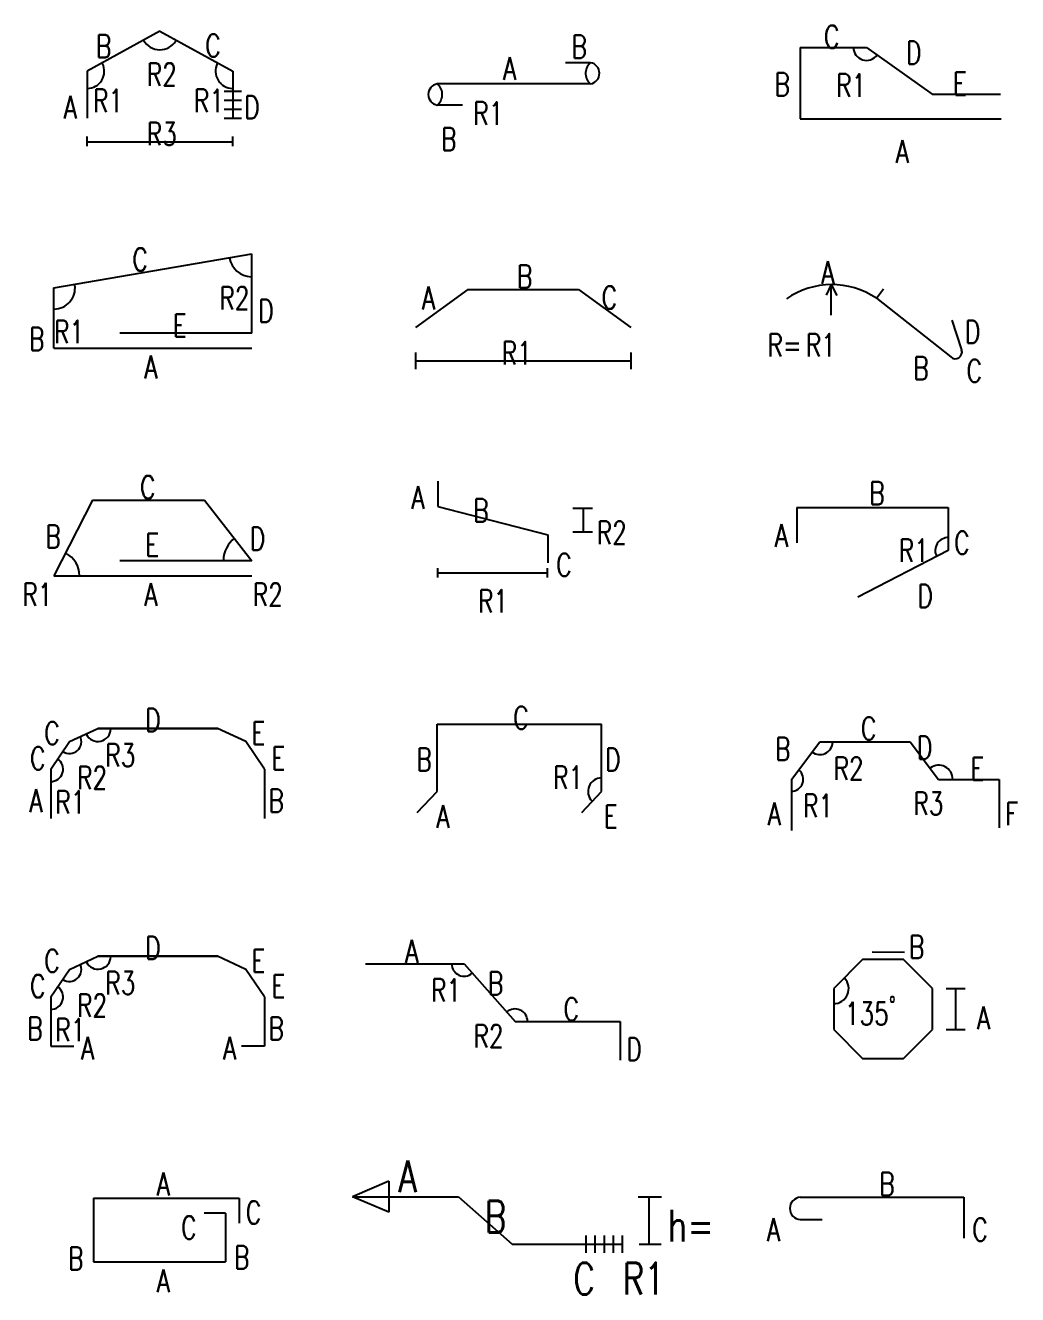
# Model space of a CAD drawing. Header units: millimetres. Extents: x -0.4 to 11.6, y -0.2 to 49.8.
# Drawn here: x 6.105 to 8.283, y 9.34 to 12.126 of the extents above; entities that cross this region are included whole.
import ezdxf
from ezdxf.enums import TextEntityAlignment as Align

# ---------------------------------------------------------------- set-up
doc = ezdxf.new("R2010")
doc.units = ezdxf.units.MM
for name, color, linetype in [('DIM', 7, 'Continuous'), ('SHOP', 2, 'Continuous'), ('TEXTSHOP', 3, 'Continuous')]:
    doc.layers.add(name, color=color, linetype=linetype)
doc.styles.add('ROMANS', font='romans.shx', dxfattribs={"width": 0.75, "bigfont": 'whgtxt.shx'})

# ---------------------------------------------------------------- blocks, each defined once
blk = doc.blocks.new('SSBAR_SHP_820')
at = {"color": 2}
blk.add_line((0.1444, 0.0192), (0.0975, 0.0192), dxfattribs=at)
at = {"layer": 'SHOP', "color": 2}
for p, q in [((-0.1456, 0.0523), (-0.1456, -0.0874)), ((-0.1456, 0.0523), (0.1743, 0.0523)), ((0.1743, 0.0523), (0.1743, -0.003)), ((0.1444, 0.0192), (0.1444, -0.0874)), ((-0.1456, -0.0874), (0.1444, -0.0874))]:
    blk.add_line(p, q, dxfattribs=at)
at = {"layer": 'TEXTSHOP', "color": 4, "style": 'ROMANS', "width": 0.75}
for p in [(0.0077, 0.0582), (0.0077, -0.1546)]:
    blk.add_attdef('A', text='', height=0.05, dxfattribs=at).set_placement(p, align=Align.CENTER)
for tag, p in [('C', (0.1887, -0.0043)), ('B', (0.163, -0.1028))]:
    blk.add_attdef(tag, p, '', height=0.05, dxfattribs=at)
for tag, p in [('C', (0.0804, -0.0376)), ('B', (-0.1678, -0.1052))]:
    blk.add_attdef(tag, text='', height=0.05, dxfattribs=at).set_placement(p, align=Align.RIGHT)
blk = doc.blocks.new('SSBAR_SHP_821')
at = {"color": 2}
for p, q in [((-0.1986, 0.0542), (-0.1362, 0.083)), ((0.1888, 0.0542), (0.1263, 0.083)), ((-0.2397, -0.0063), (-0.1986, 0.0542)), ((0.2298, -0.0063), (0.1888, 0.0542)), ((-0.2397, -0.0063), (-0.2397, -0.1144)), ((0.2298, -0.0063), (0.2298, -0.1144)), ((-0.2397, -0.1144), (-0.1891, -0.1144)), ((0.2298, -0.1144), (0.1792, -0.1144))]:
    blk.add_line(p, q, dxfattribs=at)
at = {"color": 40}
for centre, radius, start, end in [((-0.1986, 0.0542), 0.0263, 236.7321, 27.727), ((-0.1362, 0.083), 0.0284, 206.9454, 358.0458), ((-0.2397, -0.0063), 0.0272, 269.2251, 56.4076)]:
    blk.add_arc(centre, radius, start, end, dxfattribs=at)
at = {"layer": 'SHOP', "color": 2}
for p, q in [((-0.1362, 0.083), (0.1263, 0.083)), ((0.1263, 0.083), (-0.1362, 0.083))]:
    blk.add_line(p, q, dxfattribs=at)
at = {"layer": 'TEXTSHOP', "color": 4, "style": 'ROMANS', "width": 0.75}
blk.add_attdef('D', text='', height=0.05, dxfattribs=at).set_placement((-0.0153, 0.0766), align=Align.CENTER)
for tag, p in [('C', (-0.22, 0.0479)), ('C', (-0.2513, -0.0075)), ('B', (-0.2574, -0.1004)), ('A', (0.1679, -0.1437))]:
    blk.add_attdef(tag, text='', height=0.05, dxfattribs=at).set_placement(p, align=Align.RIGHT)
for tag, p in [('E', (0.201, 0.0479)), ('R3', (-0.1197, -0.0007)), ('E', (0.2451, -0.0075)), ('R2', (-0.1818, -0.0501)), ('R1', (-0.2296, -0.1036)), ('B', (0.2385, -0.1004)), ('A', (-0.173, -0.1437))]:
    blk.add_attdef(tag, p, '', height=0.05, dxfattribs=at)
blk = doc.blocks.new('SSBAR_SHP_822')
at = {"color": 2}
for p, q in [((-0.1986, 0.0542), (-0.1362, 0.083)), ((0.1888, 0.0542), (0.1263, 0.083)), ((-0.2397, -0.0063), (-0.1986, 0.0542)), ((0.2298, -0.0063), (0.1888, 0.0542)), ((-0.2397, -0.0063), (-0.2397, -0.1144)), ((0.2298, -0.0063), (0.2298, -0.1144))]:
    blk.add_line(p, q, dxfattribs=at)
at = {"color": 40}
for centre, radius, start, end in [((-0.1986, 0.0542), 0.0263, 236.7321, 27.727), ((-0.1362, 0.083), 0.0284, 206.9454, 358.0458), ((-0.2397, -0.0063), 0.0272, 269.2251, 56.4076)]:
    blk.add_arc(centre, radius, start, end, dxfattribs=at)
at = {"layer": 'SHOP', "color": 2}
for p, q in [((-0.1362, 0.083), (0.1263, 0.083)), ((0.1263, 0.083), (-0.1362, 0.083))]:
    blk.add_line(p, q, dxfattribs=at)
at = {"layer": 'TEXTSHOP', "color": 4, "style": 'ROMANS', "width": 0.75}
blk.add_attdef('D', text='', height=0.05, dxfattribs=at).set_placement((-0.0153, 0.0766), align=Align.CENTER)
for tag, p in [('C', (-0.22, 0.0479)), ('C', (-0.2513, -0.0075)), ('A', (-0.2574, -0.1004))]:
    blk.add_attdef(tag, text='', height=0.05, dxfattribs=at).set_placement(p, align=Align.RIGHT)
for tag, p in [('E', (0.201, 0.0479)), ('R3', (-0.1197, -0.0007)), ('E', (0.2451, -0.0075)), ('R2', (-0.1818, -0.0501)), ('R1', (-0.2296, -0.1036)), ('B', (0.2385, -0.1004))]:
    blk.add_attdef(tag, p, '', height=0.05, dxfattribs=at)
blk = doc.blocks.new('SSBAR_SHP_823')
at = {"color": 2}
for p, q in [((-0.1479, 0.0839), (0.0978, 0.0839)), ((0.0978, 0.0839), (0.2021, -0.0492)), ((0.2021, -0.0492), (-0.0879, -0.0492))]:
    blk.add_line(p, q, dxfattribs=at)
at = {"color": 7}
for centre, radius, start, end in [((0.2021, -0.0492), 0.0628, 127.4363, 178.8847), ((-0.2329, -0.0819), 0.0564, 0.3727, 61.9648)]:
    blk.add_arc(centre, radius, start, end, dxfattribs=at)
at = {"layer": 'SHOP', "color": 2}
for p, q in [((-0.1479, 0.0839), (-0.2329, -0.0819)), ((-0.2329, -0.0819), (0.2018, -0.0819))]:
    blk.add_line(p, q, dxfattribs=at)
at = {"layer": 'TEXTSHOP', "color": 4, "style": 'ROMANS', "width": 0.75}
for tag, p in [('C', (-0.0266, 0.0876)), ('E', (-0.0167, -0.0391)), ('A', (-0.0198, -0.1481))]:
    blk.add_attdef(tag, text='', height=0.05, dxfattribs=at).set_placement(p, align=Align.CENTER)
for tag, p in [('B', (-0.2175, -0.0206)), ('R1', (-0.2359, -0.1481))]:
    blk.add_attdef(tag, text='', height=0.05, dxfattribs=at).set_placement(p, align=Align.RIGHT)
for tag, p in [('D', (0.1975, -0.0254)), ('R2', (0.204, -0.1481))]:
    blk.add_attdef(tag, p, '', height=0.05, dxfattribs=at)
blk = doc.blocks.new('SSBAR_SHP_824')
at = {"color": 2}
for p, q in [((-0.2329, 0.0503), (0.2021, 0.1249)), ((0.2021, -0.0492), (0.2021, 0.1249)), ((-0.2329, -0.0819), (-0.2329, 0.0503)), ((0.2021, -0.0492), (-0.0879, -0.0492))]:
    blk.add_line(p, q, dxfattribs=at)
at = {"color": 7}
for centre, radius, start, end in [((0.2021, 0.1249), 0.0502, 190.596, 267.7062), ((-0.2329, 0.0503), 0.0466, 270.9435, 7.0503)]:
    blk.add_arc(centre, radius, start, end, dxfattribs=at)
at = {"layer": 'SHOP', "color": 2}
blk.add_line((-0.2329, -0.0819), (0.2018, -0.0819), dxfattribs=at)
at = {"layer": 'TEXTSHOP', "color": 4, "style": 'ROMANS', "width": 0.75}
for tag, p in [('C', (-0.0266, 0.0876)), ('R2', (0.1966, 0.0025)), ('B', (-0.2535, -0.0871))]:
    blk.add_attdef(tag, text='', height=0.05, dxfattribs=at).set_placement(p, align=Align.RIGHT)
for tag, p in [('D', (0.2161, -0.0254)), ('R1', (-0.2322, -0.0713))]:
    blk.add_attdef(tag, p, '', height=0.05, dxfattribs=at)
for tag, p in [('E', (0.0436, -0.0576)), ('A', (-0.0198, -0.1484))]:
    blk.add_attdef(tag, text='', height=0.05, dxfattribs=at).set_placement(p, align=Align.CENTER)
blk = doc.blocks.new('SSBAR_SHP_825')
at = {"color": 40}
for p, q in [((0.1409, -0.0179), (0.1792, -0.0179)), ((0.1409, -0.0379), (0.1792, -0.0379)), ((0.1409, -0.0579), (0.1792, -0.0579)), ((0.1409, -0.077), (0.1792, -0.077)), ((-0.16, -0.139), (-0.16, -0.1177)), ((-0.16, -0.1291), (0.16, -0.1291)), ((0.16, -0.139), (0.16, -0.1177))]:
    blk.add_line(p, q, dxfattribs=at)
at = {"color": 7}
for centre, start, end in [((-0.16, 0.0257), 270.9664, 26.3698), ((0.16, 0.0257), 153.6302, 269.0336)]:
    blk.add_arc(centre, 0.0379, start, end, dxfattribs=at)
at = {"layer": 'DIM', "color": 7}
blk.add_arc((0, 0.1138), 0.0409, 209.1736, 328.742, dxfattribs=at)
at = {"layer": 'SHOP', "color": 2}
for p, q in [((0, 0.1138), (-0.16, 0.0257)), ((0, 0.1138), (0.16, 0.0257)), ((-0.16, 0.0257), (-0.16, -0.077)), ((0.16, 0.0257), (0.16, -0.077))]:
    blk.add_line(p, q, dxfattribs=at)
at = {"layer": 'TEXTSHOP', "color": 4, "style": 'ROMANS', "width": 0.75}
for tag, p in [('B', (-0.1065, 0.0556)), ('R1', (0.1406, -0.0638)), ('A', (-0.182, -0.0783))]:
    blk.add_attdef(tag, text='', height=0.05, dxfattribs=at).set_placement(p, align=Align.RIGHT)
for tag, p in [('C', (0.0998, 0.057)), ('D', (0.1852, -0.032)), ('R1', (-0.1467, -0.0638))]:
    blk.add_attdef(tag, p, '', height=0.05, dxfattribs=at)
for tag, p in [('R2', (0.0042, -0.0063)), ('R3', (0.0042, -0.1368))]:
    blk.add_attdef(tag, text='', height=0.05, dxfattribs=at).set_placement(p, align=Align.CENTER)
at = {"layer": 'TEXTSHOP', "color": 30, "true_color": 0xf8991e, "style": 'ROMANS', "width": 0.75}
blk.add_attdef('COUPLER1', text='', height=0.05, dxfattribs=at).set_placement((0.1829, -0.0731), align=Align.MIDDLE_LEFT)
blk = doc.blocks.new('SSBAR_SHP_920')
at = {"color": 40}
for p, q in [((-0.297, 0.0894), (-0.377, 0.0553)), ((-0.297, 0.0894), (-0.297, 0.0212)), ((-0.377, 0.0553), (-0.1441, 0.0553)), ((-0.297, 0.0212), (-0.377, 0.0553)), ((-0.1441, 0.0553), (-0.0264, -0.0488)), ((0.2504, 0.0553), (0.3017, 0.0553)), ((0.2747, -0.0488), (0.2747, 0.0553)), ((-0.0264, -0.0488), (0.2153, -0.0488)), ((0.1353, -0.0297), (0.1353, -0.068)), ((0.1553, -0.0297), (0.1553, -0.068)), ((0.1753, -0.0297), (0.1753, -0.068)), ((0.1953, -0.0297), (0.1953, -0.068)), ((0.2153, -0.0297), (0.2153, -0.068)), ((0.2522, -0.0488), (0.3009, -0.0488))]:
    blk.add_line(p, q, dxfattribs=at)
at = {"layer": 'TEXTSHOP', "color": 4, "style": 'ROMANS', "width": 0.75}
blk.add_text('h=', height=0.07, dxfattribs=at).set_placement((0.3152, -0.0433))
for tag, p in [('A', (-0.2759, 0.0649)), ('B', (-0.0868, -0.0235)), ('R1', (0.2163, -0.1597))]:
    blk.add_attdef(tag, p, '', height=0.07, dxfattribs=at)
blk.add_attdef('C', text='', height=0.07, dxfattribs=at).set_placement((0.155, -0.1597), align=Align.RIGHT)
blk = doc.blocks.new('SSBAR_SHP_921')
at = {"color": 40}
blk.add_line((0.2106, -0.0598), (0.2106, -0.1452), dxfattribs=at)
at = {"layer": 'DIM', "color": 7}
for centre, start, end in [((-0.1322, 0.0664), 180, 311.6518), ((-0.02, -0.0598), 0, 131.6518)]:
    blk.add_arc(centre, 0.0272, start, end, dxfattribs=at)
at = {"layer": 'SHOP', "color": 2}
for p, q in [((-0.3486, 0.0664), (-0.1322, 0.0664)), ((-0.1322, 0.0664), (-0.02, -0.0598)), ((-0.02, -0.0598), (0.2106, -0.0598))]:
    blk.add_line(p, q, dxfattribs=at)
at = {"layer": 'TEXTSHOP', "color": 4, "style": 'ROMANS', "width": 0.75}
for tag, p in [('A', (-0.2468, 0.0689)), ('C', (0.1033, -0.0581))]:
    blk.add_attdef(tag, text='', height=0.05, dxfattribs=at).set_placement(p, align=Align.CENTER)
for tag, p in [('R1', (-0.1385, -0.0166)), ('R2', (-0.0454, -0.1172))]:
    blk.add_attdef(tag, text='', height=0.05, dxfattribs=at).set_placement(p, align=Align.RIGHT)
for tag, p in [('B', (-0.0797, -0.0013)), ('D', (0.2244, -0.1461))]:
    blk.add_attdef(tag, p, '', height=0.05, dxfattribs=at)
blk = doc.blocks.new('SSBAR_SHP_922')
at = {"color": 2}
for p, q in [((-0.2351, -0.1015), (-0.1914, -0.0551)), ((0.1262, -0.1015), (0.17, -0.0551))]:
    blk.add_line(p, q, dxfattribs=at)
blk.add_arc((0.17, -0.0551), 0.0298, 90.8143, 224.4662, dxfattribs=at)
at = {"layer": 'SHOP', "color": 2}
for p, q in [((-0.1914, -0.0551), (-0.1914, 0.0925)), ((-0.1914, 0.0925), (0.17, 0.0925)), ((0.17, -0.0551), (0.17, 0.0925))]:
    blk.add_line(p, q, dxfattribs=at)
at = {"layer": 'TEXTSHOP', "color": 4, "style": 'ROMANS', "width": 0.75}
blk.add_attdef('C', text='', height=0.05, dxfattribs=at).set_placement((-0.0071, 0.0816), align=Align.CENTER)
for tag, p in [('B', (-0.203, -0.01)), ('R1', (0.1294, -0.0494))]:
    blk.add_attdef(tag, text='', height=0.05, dxfattribs=at).set_placement(p, align=Align.RIGHT)
for tag, p in [('D', (0.1778, -0.01)), ('A', (-0.1927, -0.1352)), ('E', (0.1748, -0.1352))]:
    blk.add_attdef(tag, p, '', height=0.05, dxfattribs=at)
blk = doc.blocks.new('SSBAR_SHP_923')
at = {"color": 2}
for p, q in [((-0.1894, 0.1261), (-0.1894, 0.0702)), ((-0.1894, 0.0702), (0.0516, 0.008)), ((0.0516, 0.008), (0.0516, -0.0534))]:
    blk.add_line(p, q, dxfattribs=at)
at = {"color": 40}
for p, q in [((0.1064, 0.0668), (0.1498, 0.0668)), ((0.1295, 0.0668), (0.1295, 0.0148)), ((0.1064, 0.0148), (0.1498, 0.0148)), ((-0.1906, -0.0649), (-0.1906, -0.0856)), ((0.0504, -0.0757), (-0.1906, -0.0757)), ((0.0504, -0.0649), (0.0504, -0.0856))]:
    blk.add_line(p, q, dxfattribs=at)
at = {"layer": 'TEXTSHOP', "color": 4, "style": 'ROMANS', "width": 0.75}
blk.add_attdef('A', text='', height=0.05, dxfattribs=at).set_placement((-0.2185, 0.0651), align=Align.RIGHT)
for tag, p in [('B', (-0.1119, 0.0368)), ('R2', (0.1594, -0.0121)), ('C', (0.0705, -0.0827))]:
    blk.add_attdef(tag, p, '', height=0.05, dxfattribs=at)
blk.add_attdef('R1', text='', height=0.05, dxfattribs=at).set_placement((-0.0683, -0.1626), align=Align.CENTER)
blk = doc.blocks.new('SSBAR_SHP_924')
for p, q in [((-0.2384, -0.0917), (-0.2384, -0.1285)), ((-0.2384, -0.1101), (0.2338, -0.1101)), ((0.2338, -0.0917), (0.2338, -0.1285))]:
    blk.add_line(p, q)
at = {"layer": 'SHOP', "color": 2}
for p, q in [((-0.1238, 0.0466), (-0.2384, -0.037)), ((-0.1238, 0.0466), (0.1192, 0.0466)), ((0.1192, 0.0466), (0.2338, -0.037))]:
    blk.add_line(p, q, dxfattribs=at)
at = {"layer": 'TEXTSHOP', "color": 4, "style": 'ROMANS', "width": 0.75}
for tag, p in [('B', (0.0011, 0.0503)), ('R1', (-0.0164, -0.1177))]:
    blk.add_attdef(tag, text='', height=0.05, dxfattribs=at).set_placement(p, align=Align.CENTER)
blk.add_attdef('A', text='', height=0.05, dxfattribs=at).set_placement((-0.1954, 0.003), align=Align.RIGHT)
blk.add_attdef('C', (0.1702, 0.004), '', height=0.05, dxfattribs=at)
blk = doc.blocks.new('SSBAR_SHP_925')
at = {"color": 7}
for centre, start, end in [((0.1653, 0.0212), 128.463, 226.4092), ((-0.2107, -0.0253), 308.463, 46.4092)]:
    blk.add_arc(centre, 0.0306, start, end, dxfattribs=at)
at = {"color": 2}
for centre, start, end in [((0.1417, 0.0212), 279.6451, 80.3549), ((-0.1871, -0.0253), 99.6451, 260.3549)]:
    blk.add_arc(centre, 0.0236, start, end, dxfattribs=at)
at = {"layer": 'SHOP', "color": 2}
for p, q in [((0.1457, 0.0445), (0.0903, 0.0445)), ((0.1457, -0.002), (-0.1911, -0.002)), ((-0.1358, -0.0486), (-0.1911, -0.0486))]:
    blk.add_line(p, q, dxfattribs=at)
at = {"layer": 'TEXTSHOP', "color": 4, "style": 'ROMANS', "width": 0.75}
for tag, p in [('B', (0.1207, 0.0546)), ('A', (-0.0318, 0.0069)), ('B', (-0.1656, -0.1482))]:
    blk.add_attdef(tag, text='', height=0.05, dxfattribs=at).set_placement(p, align=Align.CENTER)
blk.add_attdef('R1', (-0.1118, -0.0917), '', height=0.05, dxfattribs=at)
blk = doc.blocks.new('SSBAR_SHP_1020')
at = {"color": 2}
blk.add_line((0.1653, 0.054), (0.1653, -0.0356), dxfattribs=at)
at = {"color": 50}
blk.add_arc((-0.1922, 0.0294), 0.0246, 93.999, 266.001, dxfattribs=at)
at = {"layer": 'SHOP', "color": 2}
for p, q in [((-0.194, 0.054), (0.1653, 0.054)), ((-0.194, 0.0049), (-0.1455, 0.0049))]:
    blk.add_line(p, q, dxfattribs=at)
at = {"layer": 'TEXTSHOP', "color": 4, "style": 'ROMANS', "width": 0.75}
blk.add_attdef('B', text='', height=0.05, dxfattribs=at).set_placement((-0.0034, 0.0581), align=Align.CENTER)
blk.add_attdef('A', text='', height=0.05, dxfattribs=at).set_placement((-0.2381, -0.042), align=Align.RIGHT)
blk.add_attdef('C', (0.1841, -0.042), '', height=0.05, dxfattribs=at)
blk = doc.blocks.new('SSBAR_SHP_1021')
at = {"color": 40}
for p, q in [((-0.0363, 0.0924), (0.0347, 0.0923)), ((-0.0569, 0.0756), (-0.1205, 0.0121)), ((0.033, 0.0756), (-0.0569, 0.0756)), ((0.0965, 0.0121), (0.033, 0.0756)), ((-0.1205, 0.0121), (-0.1205, -0.0778)), ((0.0965, -0.0778), (0.0965, 0.0121)), ((0.1263, 0.0121), (0.1686, 0.0121)), ((0.1479, -0.0778), (0.1479, 0.0121)), ((-0.1205, -0.0778), (-0.0569, -0.1414)), ((0.0329, -0.1414), (0.0965, -0.0778)), ((0.1263, -0.0778), (0.1686, -0.0778)), ((-0.0569, -0.1414), (0.0329, -0.1414))]:
    blk.add_line(p, q, dxfattribs=at)
blk.add_arc((-0.1205, 0.0121), 0.0331, 269.8263, 43.8624, dxfattribs=at)
at = {"layer": 'TEXTSHOP', "color": 4, "style": 'ROMANS', "width": 0.75}
blk.add_text('135˚ ', height=0.05, dxfattribs=at).set_placement((-0.0959, -0.0678))
for tag, p in [('B', (0.0449, 0.0786)), ('A', (0.1941, -0.0773))]:
    blk.add_attdef(tag, p, '', height=0.05, dxfattribs=at)
blk = doc.blocks.new('SSBAR_SHP_1022')
at = {"color": 2}
for p, q in [((-0.2134, -0.0286), (-0.151, 0.054)), ((0.0475, 0.054), (0.11, -0.0286)), ((0.11, -0.0286), (0.243, -0.0286)), ((0.243, -0.0286), (0.243, -0.1348))]:
    blk.add_line(p, q, dxfattribs=at)
at = {"color": 40}
for centre, radius, start, end in [((-0.151, 0.054), 0.0284, 232.594, 358.0458), ((0.11, -0.0286), 0.0311, 0, 125.6632), ((-0.2134, -0.0286), 0.0261, 269.7628, 49.9065)]:
    blk.add_arc(centre, radius, start, end, dxfattribs=at)
at = {"layer": 'SHOP', "color": 2}
for p, q in [((-0.151, 0.054), (0.0475, 0.054)), ((-0.2134, -0.0286), (-0.2134, -0.1411))]:
    blk.add_line(p, q, dxfattribs=at)
at = {"layer": 'TEXTSHOP', "color": 4, "style": 'ROMANS', "width": 0.75}
blk.add_attdef('C', text='', height=0.05, dxfattribs=at).set_placement((-0.0437, 0.0581), align=Align.CENTER)
for tag, p in [('B', (-0.2154, 0.0132)), ('A', (-0.2361, -0.1294)), ('R3', (0.1205, -0.1065))]:
    blk.add_attdef(tag, text='', height=0.05, dxfattribs=at).set_placement(p, align=Align.RIGHT)
for tag, p in [('D', (0.0625, 0.016)), ('R2', (-0.1206, -0.0297)), ('E', (0.1799, -0.0305)), ('R1', (-0.1875, -0.1113)), ('F', (0.2561, -0.1294))]:
    blk.add_attdef(tag, p, '', height=0.05, dxfattribs=at)
blk = doc.blocks.new('SSBAR_SHP_1023')
at = {"color": 7}
blk.add_arc((0.131, -0.0264), 0.0285, 87.7359, 207.6265, dxfattribs=at)
at = {"layer": 'SHOP', "color": 2}
for p, q in [((-0.2017, 0.0684), (0.131, 0.0684)), ((-0.2017, 0.0684), (-0.2017, -0.0096)), ((0.131, 0.0684), (0.131, -0.0264)), ((0.131, -0.0264), (-0.0671, -0.129))]:
    blk.add_line(p, q, dxfattribs=at)
at = {"layer": 'TEXTSHOP', "color": 4, "style": 'ROMANS', "width": 0.75}
blk.add_attdef('B', text='', height=0.05, dxfattribs=at).set_placement((-0.0252, 0.0746), align=Align.CENTER)
for tag, p in [('A', (-0.2206, -0.0182)), ('R1', (0.0884, -0.0511))]:
    blk.add_attdef(tag, text='', height=0.05, dxfattribs=at).set_placement(p, align=Align.RIGHT)
for tag, p in [('C', (0.1442, -0.0342)), ('D', (0.0636, -0.1512))]:
    blk.add_attdef(tag, p, '', height=0.05, dxfattribs=at)
blk = doc.blocks.new('SSBAR_SHP_1024')
at = {"color": 2}
for p, q in [((-0.0268, 0.0274), (-0.0109, 0.0482)), ((-0.0268, 0.0274), (0.1366, -0.1015)), ((0.1388, -0.0207), (0.1605, -0.086))]:
    blk.add_line(p, q, dxfattribs=at)
blk.add_arc((0.1466, -0.0907), 0.0147, 227.0698, 18.6052, dxfattribs=at)
at = {"layer": 'DIM', "color": 7}
for p, q in [((-0.1257, 0.0573), (-0.137, 0.0343)), ((-0.1257, -0.0097), (-0.1257, 0.0573)), ((-0.1257, 0.0573), (-0.1136, 0.0336))]:
    blk.add_line(p, q, dxfattribs=at)
at = {"layer": 'SHOP', "color": 2}
blk.add_arc((-0.1243, -0.1167), 0.174, 55.9211, 125.0142, dxfattribs=at)
at = {"layer": 'TEXTSHOP', "color": 4, "style": 'ROMANS', "width": 0.75}
blk.add_text('R=', height=0.05, dxfattribs=at).set_placement((-0.2658, -0.1004))
blk.add_attdef('A', text='', height=0.05, dxfattribs=at).set_placement((-0.133, 0.0588), align=Align.CENTER)
for tag, p in [('D', (0.1678, -0.0712)), ('R1', (-0.1815, -0.1004)), ('C', (0.1715, -0.1569))]:
    blk.add_attdef(tag, p, '', height=0.05, dxfattribs=at)
blk.add_attdef('B', text='', height=0.05, dxfattribs=at).set_placement((0.0883, -0.1511), align=Align.RIGHT)
blk = doc.blocks.new('SSBAR_SHP_1025')
at = {"color": 2}
for p, q in [((0.0956, -0.0245), (0.2461, -0.0245)), ((-0.1944, -0.0785), (0.2476, -0.0785))]:
    blk.add_line(p, q, dxfattribs=at)
blk.add_arc((-0.0485, 0.0781), 0.0286, 180.4574, 324.3011, dxfattribs=at)
at = {"layer": 'SHOP', "color": 2}
for p, q in [((-0.1944, 0.0781), (-0.1944, -0.0785)), ((-0.1944, 0.0781), (-0.0485, 0.0781)), ((-0.0485, 0.0781), (0.0956, -0.0245))]:
    blk.add_line(p, q, dxfattribs=at)
at = {"layer": 'TEXTSHOP', "color": 4, "style": 'ROMANS', "width": 0.75}
for tag, p in [('C', (-0.1248, 0.0763)), ('R1', (-0.0819, -0.0303)), ('A', (0.0305, -0.1757))]:
    blk.add_attdef(tag, text='', height=0.05, dxfattribs=at).set_placement(p, align=Align.CENTER)
for tag, p in [('D', (0.0385, 0.0414)), ('E', (0.1413, -0.0266))]:
    blk.add_attdef(tag, p, '', height=0.05, dxfattribs=at)
blk.add_attdef('B', text='', height=0.05, dxfattribs=at).set_placement((-0.2166, -0.0281), align=Align.RIGHT)

msp = doc.modelspace()

# ---------------------------------------------------------------- block references
for name, p, values in [('SSBAR_SHP_1025', (8, 12), {'A': 'A', 'D': 'D', 'B': 'B', 'C': 'C', 'E': 'E', 'R1': 'R1'}), ('SSBAR_SHP_824', (6.4, 11.5), {'A': 'A', 'D': 'D', 'B': 'B', 'C': 'C', 'E': 'E', 'R1': 'R1', 'R2': 'R2'}), ('SSBAR_SHP_924', (7.2, 11.5), {'C': 'C', 'B': 'B', 'R1': 'R1', 'A': 'A'}), ('SSBAR_SHP_1024', (8, 11.5), {'A': 'A', 'B': 'B', 'C': 'C', 'D': 'D', 'R1': 'R1'}), ('SSBAR_SHP_823', (6.4, 11), {'A': 'A', 'D': 'D', 'B': 'B', 'C': 'C', 'E': 'E', 'R1': 'R1', 'R2': 'R2'}), ('SSBAR_SHP_923', (7.2, 11), {'C': 'C', 'A': 'A', 'B': 'B', 'R2': 'R2', 'R1': 'R1'}), ('SSBAR_SHP_1023', (8, 11), {'A': 'A', 'B': 'B', 'R1': 'R1', 'C': 'C', 'D': 'D'}), ('SSBAR_SHP_922', (7.2, 10.5), {'C': 'C', 'B': 'B', 'R1': 'R1', 'E': 'E', 'A': 'A', 'D': 'D'}), ('SSBAR_SHP_1022', (8, 10.5), {'A': 'A', 'C': 'C', 'B': 'B', 'E': 'E', 'D': 'D', 'R1': 'R1', 'R2': 'R2', 'F': 'F', 'R3': 'R3'}), ('SSBAR_SHP_921', (7.2, 10), {'C': 'C', 'R2': 'R2', 'B': 'B', 'A': 'A', 'R1': 'R1', 'D': 'D'}), ('SSBAR_SHP_1021', (8, 10), {'B': 'B', 'A': 'A'}), ('SSBAR_SHP_920', (7.2, 9.5), {'C': 'C', 'A': 'A', 'B': 'B', 'R1': 'R1'}), ('SSBAR_SHP_1020', (8, 9.5), {'B': 'B', 'A': 'A', 'C': 'C'})]:
    msp.add_blockref(name, p).add_auto_attribs(values)
ref = msp.add_blockref('SSBAR_SHP_825', (6.4, 12))
ref.add_attrib('A', 'A', dxfattribs={"layer": 'TEXTSHOP', "color": 4, "height": 0.05, "style": 'ROMANS', "width": 0.75}).set_placement((6.218, 11.9217), align=Align.RIGHT)
ref.add_attrib('C', 'C', (6.4998, 12.057), dxfattribs={"layer": 'TEXTSHOP', "color": 4, "height": 0.05, "style": 'ROMANS', "width": 0.75})
ref.add_attrib('R2', 'R2', dxfattribs={"layer": 'TEXTSHOP', "color": 4, "height": 0.05, "style": 'ROMANS', "width": 0.75}).set_placement((6.4042, 11.9937), align=Align.CENTER)
ref.add_attrib('B', 'B', dxfattribs={"layer": 'TEXTSHOP', "color": 4, "height": 0.05, "style": 'ROMANS', "width": 0.75}).set_placement((6.2935, 12.0556), align=Align.RIGHT)
ref.add_attrib('D', 'D', (6.5852, 11.9217), dxfattribs={"layer": 'TEXTSHOP', "color": 4, "height": 0.05, "style": 'ROMANS', "width": 0.75})
ref.add_attrib('R3', 'R3', dxfattribs={"layer": 'TEXTSHOP', "color": 4, "height": 0.05, "style": 'ROMANS', "width": 0.75}).set_placement((6.4042, 11.8632), align=Align.CENTER)
ref.add_attrib('R1', 'R1', (6.2533, 11.9362), dxfattribs={"layer": 'TEXTSHOP', "color": 4, "height": 0.05, "style": 'ROMANS', "width": 0.75})
ref.add_attrib('R1', 'R1', dxfattribs={"layer": 'TEXTSHOP', "color": 4, "height": 0.05, "style": 'ROMANS', "width": 0.75}).set_placement((6.5406, 11.9362), align=Align.RIGHT)
ref = msp.add_blockref('SSBAR_SHP_925', (7.2, 12))
ref.add_attrib('A', 'A', dxfattribs={"layer": 'TEXTSHOP', "color": 4, "height": 0.05, "style": 'ROMANS', "width": 0.75}).set_placement((7.1682, 12.0069), align=Align.CENTER)
ref.add_attrib('R1', 'R1', (7.0882, 11.9083), dxfattribs={"layer": 'TEXTSHOP', "color": 4, "height": 0.05, "style": 'ROMANS', "width": 0.75})
ref.add_attrib('B', 'B', dxfattribs={"layer": 'TEXTSHOP', "color": 4, "height": 0.05, "style": 'ROMANS', "width": 0.75}).set_placement((7.0344, 11.8518), align=Align.CENTER)
ref.add_attrib('B', 'B', dxfattribs={"layer": 'TEXTSHOP', "color": 4, "height": 0.05, "style": 'ROMANS', "width": 0.75}).set_placement((7.3207, 12.0546), align=Align.CENTER)
ref = msp.add_blockref('SSBAR_SHP_822', (6.4, 10.5))
ref.add_attrib('A', 'A', dxfattribs={"layer": 'TEXTSHOP', "color": 4, "height": 0.05, "style": 'ROMANS', "width": 0.75}).set_placement((6.1426, 10.3996), align=Align.RIGHT)
ref.add_attrib('D', 'D', dxfattribs={"layer": 'TEXTSHOP', "color": 4, "height": 0.05, "style": 'ROMANS', "width": 0.75}).set_placement((6.3847, 10.5766), align=Align.CENTER)
ref.add_attrib('C', 'C', dxfattribs={"layer": 'TEXTSHOP', "color": 4, "height": 0.05, "style": 'ROMANS', "width": 0.75}).set_placement((6.1487, 10.4925), align=Align.RIGHT)
ref.add_attrib('R1', 'R1', (6.1704, 10.3964), dxfattribs={"layer": 'TEXTSHOP', "color": 4, "height": 0.05, "style": 'ROMANS', "width": 0.75})
ref.add_attrib('R3', 'R3', (6.2803, 10.4993), dxfattribs={"layer": 'TEXTSHOP', "color": 4, "height": 0.05, "style": 'ROMANS', "width": 0.75})
ref.add_attrib('R2', 'R2', (6.2182, 10.4499), dxfattribs={"layer": 'TEXTSHOP', "color": 4, "height": 0.05, "style": 'ROMANS', "width": 0.75})
ref.add_attrib('C', 'C', dxfattribs={"layer": 'TEXTSHOP', "color": 4, "height": 0.05, "style": 'ROMANS', "width": 0.75}).set_placement((6.18, 10.5479), align=Align.RIGHT)
ref.add_attrib('B', 'B', (6.6385, 10.3996), dxfattribs={"layer": 'TEXTSHOP', "color": 4, "height": 0.05, "style": 'ROMANS', "width": 0.75})
ref.add_attrib('E', 'E', (6.6451, 10.4925), dxfattribs={"layer": 'TEXTSHOP', "color": 4, "height": 0.05, "style": 'ROMANS', "width": 0.75})
ref.add_attrib('E', 'E', (6.601, 10.5479), dxfattribs={"layer": 'TEXTSHOP', "color": 4, "height": 0.05, "style": 'ROMANS', "width": 0.75})
ref = msp.add_blockref('SSBAR_SHP_821', (6.4, 10))
ref.add_attrib('B', 'B', dxfattribs={"layer": 'TEXTSHOP', "color": 4, "height": 0.05, "style": 'ROMANS', "width": 0.75}).set_placement((6.1426, 9.8996), align=Align.RIGHT)
ref.add_attrib('D', 'D', dxfattribs={"layer": 'TEXTSHOP', "color": 4, "height": 0.05, "style": 'ROMANS', "width": 0.75}).set_placement((6.3847, 10.0766), align=Align.CENTER)
ref.add_attrib('C', 'C', dxfattribs={"layer": 'TEXTSHOP', "color": 4, "height": 0.05, "style": 'ROMANS', "width": 0.75}).set_placement((6.1487, 9.9925), align=Align.RIGHT)
ref.add_attrib('R1', 'R1', (6.1704, 9.8964), dxfattribs={"layer": 'TEXTSHOP', "color": 4, "height": 0.05, "style": 'ROMANS', "width": 0.75})
ref.add_attrib('R3', 'R3', (6.2803, 9.9993), dxfattribs={"layer": 'TEXTSHOP', "color": 4, "height": 0.05, "style": 'ROMANS', "width": 0.75})
ref.add_attrib('A', 'A', (6.227, 9.8563), dxfattribs={"layer": 'TEXTSHOP', "color": 4, "height": 0.05, "style": 'ROMANS', "width": 0.75})
ref.add_attrib('R2', 'R2', (6.2182, 9.9499), dxfattribs={"layer": 'TEXTSHOP', "color": 4, "height": 0.05, "style": 'ROMANS', "width": 0.75})
ref.add_attrib('C', 'C', dxfattribs={"layer": 'TEXTSHOP', "color": 4, "height": 0.05, "style": 'ROMANS', "width": 0.75}).set_placement((6.18, 10.0479), align=Align.RIGHT)
ref.add_attrib('B', 'B', (6.6385, 9.8996), dxfattribs={"layer": 'TEXTSHOP', "color": 4, "height": 0.05, "style": 'ROMANS', "width": 0.75})
ref.add_attrib('E', 'E', (6.6451, 9.9925), dxfattribs={"layer": 'TEXTSHOP', "color": 4, "height": 0.05, "style": 'ROMANS', "width": 0.75})
ref.add_attrib('E', 'E', (6.601, 10.0479), dxfattribs={"layer": 'TEXTSHOP', "color": 4, "height": 0.05, "style": 'ROMANS', "width": 0.75})
ref.add_attrib('A', 'A', dxfattribs={"layer": 'TEXTSHOP', "color": 4, "height": 0.05, "style": 'ROMANS', "width": 0.75}).set_placement((6.5679, 9.8563), align=Align.RIGHT)
ref = msp.add_blockref('SSBAR_SHP_820', (6.4, 9.5))
ref.add_attrib('A', 'A', dxfattribs={"layer": 'TEXTSHOP', "color": 4, "height": 0.05, "style": 'ROMANS', "width": 0.75}).set_placement((6.4077, 9.5582), align=Align.CENTER)
ref.add_attrib('C', 'C', (6.5887, 9.4957), dxfattribs={"layer": 'TEXTSHOP', "color": 4, "height": 0.05, "style": 'ROMANS', "width": 0.75})
ref.add_attrib('B', 'B', dxfattribs={"layer": 'TEXTSHOP', "color": 4, "height": 0.05, "style": 'ROMANS', "width": 0.75}).set_placement((6.2322, 9.3948), align=Align.RIGHT)
ref.add_attrib('A', 'A', dxfattribs={"layer": 'TEXTSHOP', "color": 4, "height": 0.05, "style": 'ROMANS', "width": 0.75}).set_placement((6.4077, 9.3454), align=Align.CENTER)
ref.add_attrib('B', 'B', (6.563, 9.3972), dxfattribs={"layer": 'TEXTSHOP', "color": 4, "height": 0.05, "style": 'ROMANS', "width": 0.75})
ref.add_attrib('C', 'C', dxfattribs={"layer": 'TEXTSHOP', "color": 4, "height": 0.05, "style": 'ROMANS', "width": 0.75}).set_placement((6.4804, 9.4624), align=Align.RIGHT)

doc.saveas('drawing.dxf')
